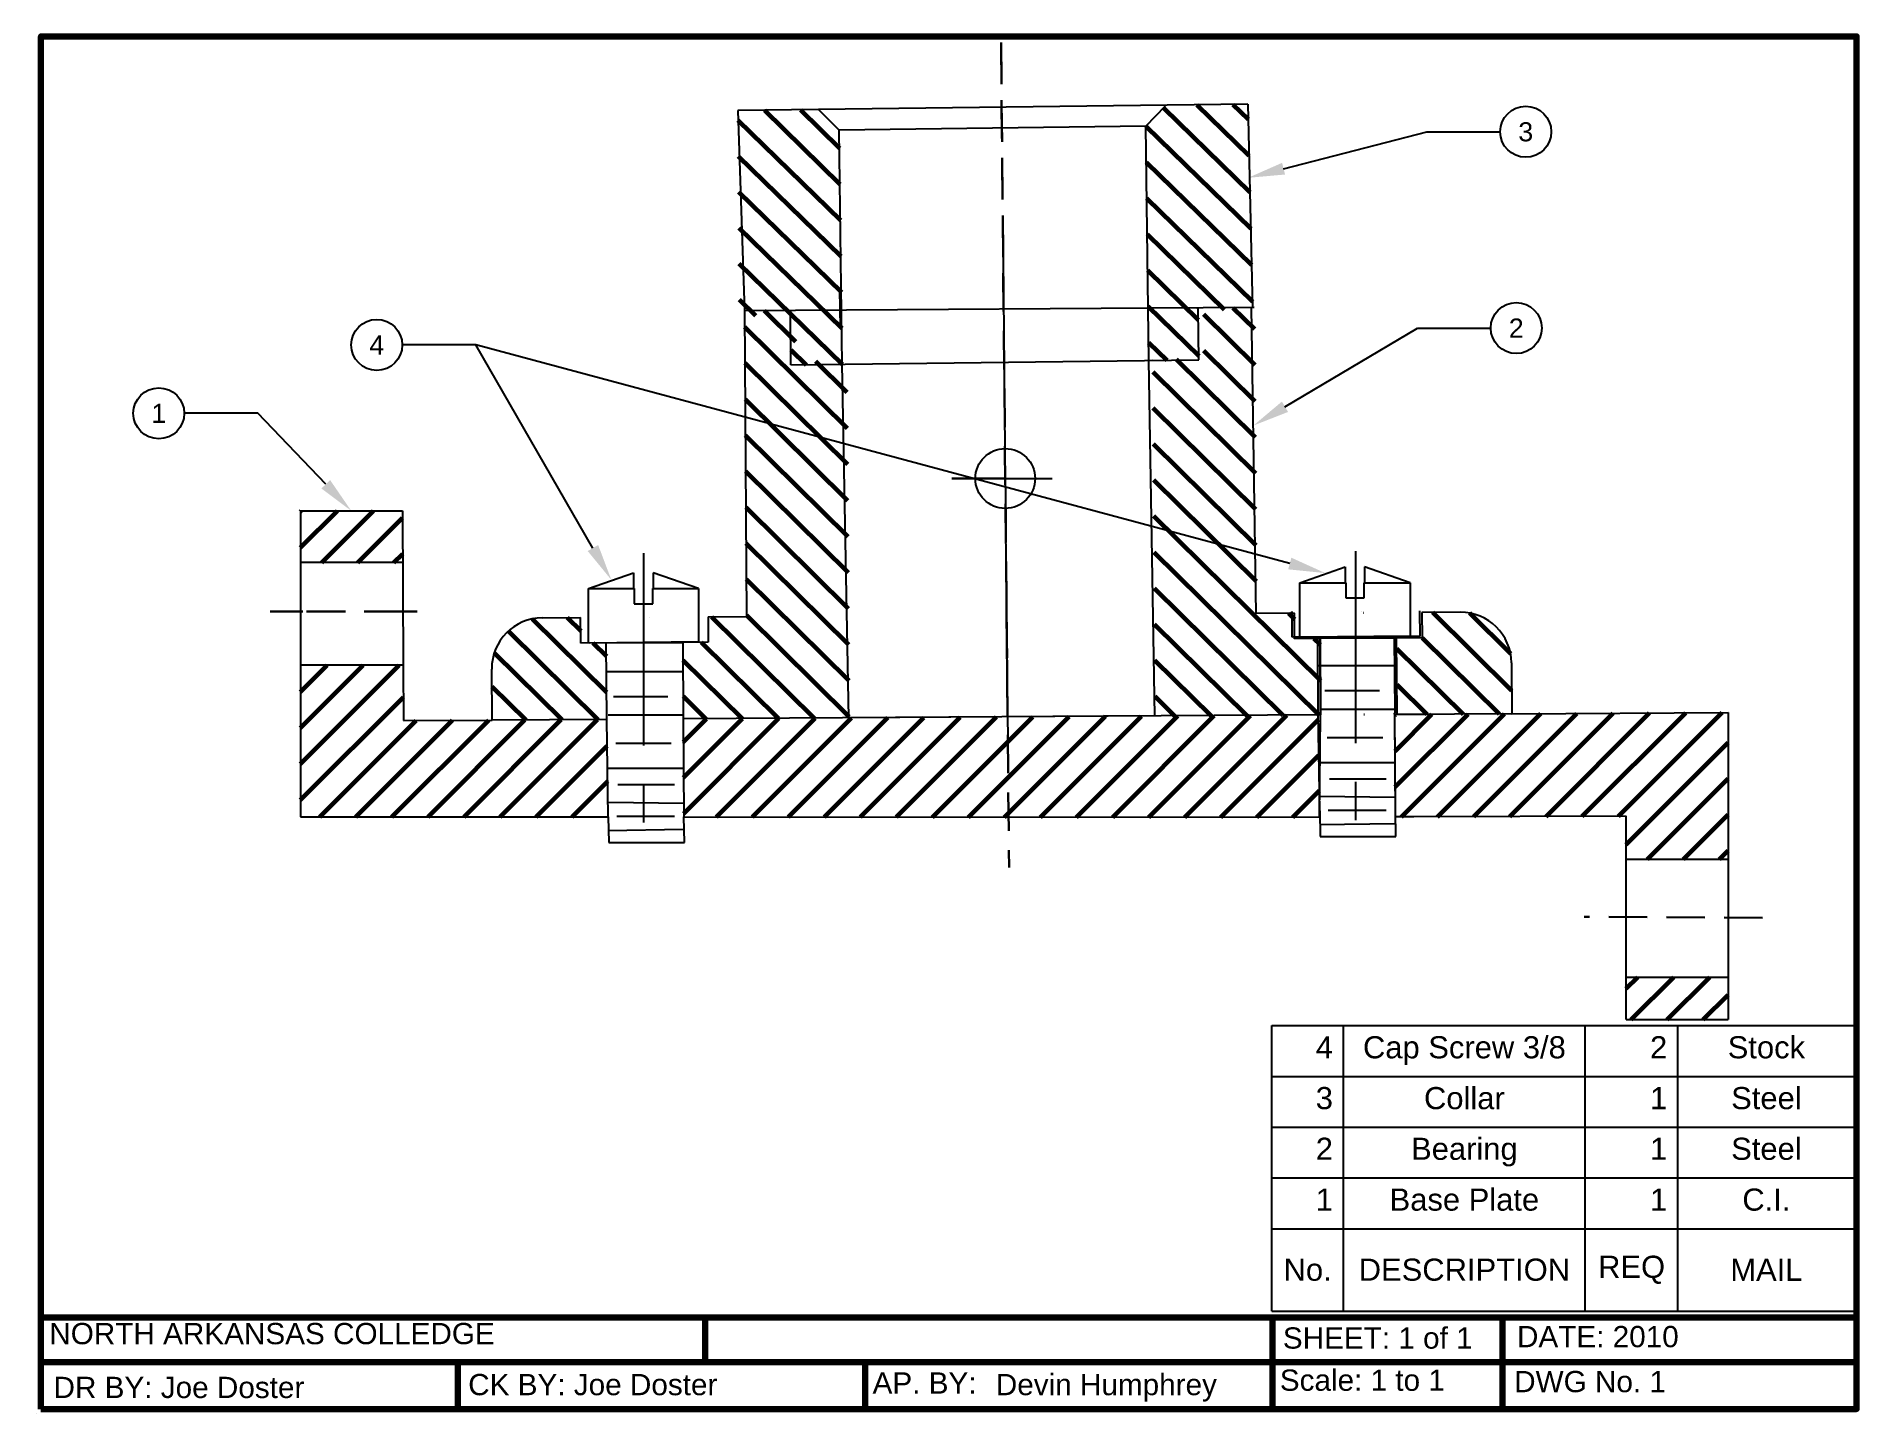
# Paper-space layout 'Layout1' of a CAD drawing. Header units: inches. Extents: x 0.1 to 10.4, y 0.1 to 7.8.
# The model-space entities are those that its viewports show. They can reach past a viewport. Long polylines and large blocks are cut down to what shows.
import ezdxf
from ezdxf import colors
from ezdxf.entities.mleader import LeaderData, LeaderLine
from ezdxf.enums import TextEntityAlignment as Align
from ezdxf.math import Vec2, Vec3

# ---------------------------------------------------------------- set-up
doc = ezdxf.new("R2010")
doc.units = ezdxf.units.IN
doc.header["$MEASUREMENT"] = 0
for name, pattern in [('CENTER', [2, 1.25, -0.25, 0.25, -0.25]), ('HIDDEN', [0.375, 0.25, -0.125]), ('PHANTOM', [2.5, 1.25, -0.25, 0.25, -0.25, 0.25, -0.25])]:
    doc.linetypes.add(name, pattern=pattern)
for name, color, linetype in [('Center lines', 1, 'CENTER'), ('Object Lines', 5, 'Continuous'), ('Ttitle Block lettering', 3, 'Continuous'), ('Viewport', 7, 'Continuous')]:
    doc.layers.add(name, color=color, linetype=linetype)
for name, color, linetype, lineweight in [('Cutting Plane Lines', 252, 'PHANTOM', 60), ('Hidden Lines', 4, 'HIDDEN', 30), ('Title block', 3, 'Continuous', 120)]:
    doc.layers.add(name, color=color, linetype=linetype, lineweight=lineweight)
doc.layers.get('Viewport').off()
doc.styles.get("Standard").update_dxf_attribs({"font": 'ARIAL.TTF'})
pattern_1 = [(315.352, (-1.39735, 9.21037), (0.0878437, 0.0889296), [])]

# ---------------------------------------------------------------- blocks, each defined once
blk = doc.blocks.new('*T19')
at = {"layer": 'Ttitle Block lettering', "color": 0, "linetype": 'ByBlock', "lineweight": -2}
for p, q in [((0, 1.612), (3.293, 1.612)), ((0, 0), (0, 1.612)), ((0.406, 0), (0.406, 1.612)), ((1.77, 0), (1.77, 1.612)), ((2.293, 0), (2.293, 1.612)), ((3.293, 0), (3.293, 1.612)), ((0, 1.325), (3.293, 1.325)), ((0, 1.039), (3.293, 1.039)), ((0, 0.752), (3.293, 0.752)), ((0, 0.465), (3.293, 0.465)), ((0, 0), (3.293, 0))]:
    blk.add_line(p, q, dxfattribs=at)
at = {"layer": 'Ttitle Block lettering', "color": 0, "char_height": 0.125}
for s, insert, width, attachment_point in [('4', (0.346, 1.552), 0.28604, 3), ('Cap Screw 3/8', (1.088, 1.552), 1.24422, 2), ('2', (2.233, 1.552), 0.40249, 3), ('Stock', (2.793, 1.552), 0.88, 2), ('3', (0.346, 1.265), 0.28604, 3), ('Collar', (1.088, 1.265), 1.24422, 2), ('1', (2.233, 1.265), 0.40249, 3), ('Steel', (2.793, 1.265), 0.88, 2), ('2', (0.346, 0.979), 0.28604, 3), ('Bearing', (1.088, 0.979), 1.24422, 2), ('1', (2.233, 0.979), 0.40249, 3), ('Steel', (2.793, 0.979), 0.88, 2), ('1', (0.346, 0.692), 0.28604, 3), ('Base Plate', (1.088, 0.692), 1.24422, 2), ('1', (2.233, 0.692), 0.40249, 3), ('C.I.', (2.793, 0.692), 0.88, 2), ('REQ', (2.032, 0.233), 0.40249, 5), ('No.', (0.203, 0.233), 0.28604, 5), ('DESCRIPTION', (1.088, 0.233), 1.24422, 5), ('MAIL', (2.793, 0.233), 0.88, 5)]:
    blk.add_mtext(s, dxfattribs=dict(at, insert=insert, width=width, attachment_point=attachment_point))
blk = doc.blocks.new('_TagCircle')
at = {"color": 0, "linetype": 'ByBlock', "lineweight": -2}
blk.add_circle((0, 0), 0.125, dxfattribs=at)
at = {"layer": 'Object Lines', "color": 0}
blk.add_attdef('TAGNUMBER', text='', height=0.09375, dxfattribs=at).set_placement((0, -0.046875), align=Align.CENTER)

msp = doc.modelspace()

# ---------------------------------------------------------------- hatches: boundary and pattern name
at = {"layer": 'Cutting Plane Lines'}
h = msp.add_hatch(dxfattribs=at)
h.set_pattern_fill('ANSI31', color=256, angle=-89.27422, style=0)
h.set_pattern_definition([(315.7258, (-1.81892, 11.08514), (0.0872617, 0.0895009), [])])
h.paths.add_polyline_path([(3.0083, 4.895), (3.2541, 4.8982), (3.251, 5.1432), (3.5183, 5.1466), (3.494, 6.1513), (3.0937, 6.1462), (2.9937, 6.0436)])
h.paths.add_polyline_path([(1.0013, 5.1147), (1.2513, 5.1179), (1.2544, 4.8728), (1.5059, 4.876), (1.4914, 6.0246), (1.3888, 6.1246), (0.9942, 6.1196)])
h = msp.add_hatch(dxfattribs=at)
h.set_pattern_fill('ANSI31', color=256, angle=-89.64805, style=0)
h.set_pattern_definition(pattern_1)
h.paths.add_polyline_path([(1.0356, 3.6387), (0.8481, 3.6376), (0.8489, 3.5126), (0.7239, 3.5118), (0.7262, 3.1368), (1.5387, 3.1418), (1.5279, 4.8918), (1.2779, 4.8902), (1.2764, 5.1402), (1.0264, 5.1387)])
h.paths.add_polyline_path([(3.5356, 3.6541), (3.5263, 5.1541), (3.2764, 5.1525), (3.2779, 4.9025), (3.0279, 4.901), (3.0386, 3.151), (3.8511, 3.156), (3.8488, 3.531), (3.7238, 3.5302), (3.7231, 3.6552)])
h = msp.add_hatch(dxfattribs=at)
h.set_pattern_fill('ANSI31', color=256, style=0)
h.paths.add_polyline_path([(-0.65, 4.1566), (-1.15, 4.1566), (-1.15, 3.9035), (-0.649, 3.9035)])
h.paths.add_polyline_path([(0.3512, 3.1345), (-0.2113, 3.1311), (-0.6459, 3.1284), (-0.647, 3.3996), (-1.15, 3.3996), (-1.15, 2.6566), (0.3585, 2.6566)])
h.paths.add_polyline_path([(2.3165, 3.1466), (1.5387, 3.1418), (0.7262, 3.1368), (0.7291, 2.6566), (2.3212, 2.6554)])
h.paths.add_polyline_path([(3.8401, 3.1559), (2.3165, 3.1466), (2.3212, 2.6554), (3.8456, 2.6543), (3.8465, 2.7396)])
h = msp.add_hatch(dxfattribs=at)
h.set_pattern_fill('ANSI31', color=256, angle=-89.64805, style=0)
h.set_pattern_definition(pattern_1)
h.paths.add_polyline_path([(4.7886, 3.1618), (4.7871, 3.4118, 0.414214), (4.5356, 3.6602), (4.3481, 3.6591), (4.3488, 3.5341), (4.2238, 3.5333), (4.2261, 3.1583)])
h.paths.add_polyline_path([(0.3489, 3.5095), (0.2239, 3.5087), (0.2231, 3.6337), (0.0356, 3.6326, 0.414214), (-0.2128, 3.3811), (-0.2113, 3.1311), (0.3512, 3.1345)])
h = msp.add_hatch(dxfattribs=at)
h.set_pattern_fill('ANSI31', color=256, style=0)
h.paths.add_polyline_path([(5.85, 3.1683), (4.7886, 3.1618), (4.2261, 3.1583), (4.215, 3.1583), (4.2185, 2.6563), (4.3084, 2.6566), (5.35, 2.66), (5.35, 2.4487), (5.85, 2.4489)])
h.paths.add_polyline_path([(5.85, 1.8705), (5.35, 1.8709), (5.35, 1.662), (5.85, 1.662)])

# ---------------------------------------------------------------- linework, layer by layer
at = {"layer": 'Center lines'}
for p, q in [((2.2946, 5.4007), (2.3165, 3.1466)), ((2.3051, 4.3158), (2.0425, 4.316)), ((2.0425, 4.316), (2.5355, 4.3156)), ((2.3165, 3.1466), (2.3051, 4.3158)), ((0.5315, 3.9493), (0.5315, 2.4571)), ((4.023, 3.96), (4.023, 2.4786)), ((4.0502, 3.6648), (4.0502, 3.6648)), ((4.0502, 3.6648), (4.0502, 3.6648)), ((0.5614, 3.6358), (0.5614, 3.6358)), ((0.5614, 3.6358), (0.5614, 3.6358)), ((2.3164, 3.1466), (2.3174, 3.0469))]:
    msp.add_line(p, q, dxfattribs=at)
at = {"layer": 'Cutting Plane Lines'}
msp.add_line((1.5029, 4.7463), (1.5029, 4.7463), dxfattribs=at)
at = {"layer": 'Hidden Lines'}
for p, q in [((2.2946, 5.4007), (2.2844, 6.454)), ((3.0279, 4.901), (3.0279, 4.901)), ((-0.647, 3.663), (-1.1397, 3.663)), ((-0.65, 3.663), (-0.647, 3.663)), ((-0.65, 3.663), (-0.647, 3.663)), ((4.0637, 3.1587), (4.0664, 3.1587)), ((4.2261, 3.1583), (4.2261, 3.1583)), ((4.2261, 3.1583), (4.2261, 3.1583))]:
    msp.add_line(p, q, dxfattribs=at)
at = {"layer": 'Hidden Lines', "color": 1}
for p, q in [((2.2844, 6.454), (2.3236, 2.4087)), ((-1.1397, 3.663), (-1.3001, 3.663)), ((-0.65, 3.663), (-1.1397, 3.663)), ((-0.647, 3.663), (-0.5782, 3.663)), ((6.0184, 2.162), (5.1441, 2.166))]:
    msp.add_line(p, q, dxfattribs=at)
at = {"layer": 'Object Lines'}
for p, q in [((3.494, 6.1513), (0.9942, 6.1196)), ((0.9942, 6.1196), (1.0264, 5.1387)), ((1.4914, 6.0246), (1.3918, 6.1218)), ((2.9937, 6.0436), (3.0908, 6.1433)), ((3.494, 6.1513), (3.5181, 5.1515)), ((2.9937, 6.0436), (1.4914, 6.0246)), ((1.5059, 4.876), (1.4914, 6.0246)), ((3.0083, 4.895), (2.9937, 6.0436)), ((1.4971, 5.0558), (1.4936, 5.242)), ((3.5263, 5.1541), (1.0264, 5.1387)), ((1.0264, 5.1387), (1.0356, 3.6387)), ((1.2513, 5.1179), (1.2547, 5.1406)), ((1.2544, 4.8728), (1.2513, 5.1179)), ((1.2513, 5.1179), (1.2513, 5.1179)), ((3.251, 5.1432), (3.2497, 5.1504)), ((3.2541, 4.8982), (3.251, 5.1432)), ((3.5356, 3.6541), (3.5128, 5.1528)), ((1.2544, 4.8728), (3.2541, 4.8982)), ((1.5387, 3.1418), (1.5059, 4.876)), ((3.0386, 3.151), (3.0083, 4.895)), ((-1.15, 4.1566), (-1.15, 2.6566)), ((-1.15, 4.1566), (-0.65, 4.1566)), ((-0.65, 4.1566), (-0.647, 3.3996)), ((-0.65, 3.9035), (-1.1511, 3.9035)), ((0.2612, 3.7757), (0.4823, 3.8531)), ((0.4823, 3.8531), (0.4823, 3.7765)), ((0.801, 3.7757), (0.5782, 3.8531)), ((0.5782, 3.8531), (0.5782, 3.7765)), ((3.75, 3.8047), (3.9711, 3.8821)), ((3.9711, 3.8821), (3.9711, 3.8055)), ((4.2898, 3.8047), (4.067, 3.8821)), ((4.067, 3.8821), (4.067, 3.8055)), ((0.2612, 3.5087), (0.2612, 3.7757)), ((0.2612, 3.7757), (0.4856, 3.7757)), ((0.4856, 3.7757), (0.4856, 3.701)), ((0.5765, 3.701), (0.5765, 3.7757)), ((0.5765, 3.7757), (0.801, 3.7757)), ((0.801, 3.7757), (0.801, 3.5141)), ((3.75, 3.5377), (3.75, 3.8047)), ((3.75, 3.8047), (3.9744, 3.8047)), ((3.9744, 3.8047), (3.9744, 3.7299)), ((4.0653, 3.7299), (4.0653, 3.8047)), ((4.0653, 3.8047), (4.2898, 3.8047)), ((4.2898, 3.8047), (4.2898, 3.543)), ((0.4856, 3.701), (0.5765, 3.701)), ((3.7127, 3.5377), (3.7119, 3.6627)), ((3.9744, 3.7299), (4.0653, 3.7299)), ((4.3369, 3.6665), (4.3377, 3.5415)), ((4.5356, 3.6602), (4.3481, 3.6591)), ((0.0356, 3.6326), (0.2231, 3.6337)), ((0.2239, 3.5087), (0.2231, 3.6337)), ((0.8481, 3.6376), (1.0356, 3.6387)), ((0.8481, 3.6376), (0.8489, 3.5126)), ((3.7231, 3.6552), (3.5356, 3.6541)), ((3.7238, 3.5302), (3.7231, 3.6552)), ((4.0606, 3.6573), (4.0618, 3.6573)), ((4.0618, 3.6573), (4.0606, 3.6573)), ((4.3481, 3.6591), (4.3488, 3.5341)), ((0.7239, 3.5118), (0.2239, 3.5087)), ((0.801, 3.5141), (0.2665, 3.5087)), ((0.3489, 3.5095), (0.7239, 3.5118)), ((0.3512, 3.1345), (0.3489, 3.5095)), ((0.8489, 3.5126), (0.7239, 3.5118)), ((0.7239, 3.5118), (0.7262, 3.1368)), ((4.2127, 3.5408), (3.7127, 3.5377)), ((3.8488, 3.531), (3.7238, 3.5302)), ((4.2898, 3.543), (3.7553, 3.5377)), ((3.8377, 3.5385), (4.2127, 3.5408)), ((3.84, 3.1635), (3.8377, 3.5385)), ((4.2238, 3.5333), (3.8488, 3.531)), ((3.8488, 3.531), (3.8511, 3.156)), ((3.8511, 3.156), (3.8488, 3.531)), ((4.3377, 3.5415), (4.2127, 3.5408)), ((4.2127, 3.5408), (4.215, 3.1658)), ((4.3488, 3.5341), (4.2238, 3.5333)), ((4.2261, 3.1583), (4.2238, 3.5333)), ((-0.65, 3.3996), (-1.15, 3.3996)), ((-0.647, 3.3996), (-0.6459, 3.1284)), ((3.8408, 3.3988), (4.2096, 3.3988)), ((4.7871, 3.4118), (4.7886, 3.1618)), ((-0.2113, 3.1311), (-0.2128, 3.3811)), ((0.352, 3.3699), (0.7208, 3.3699)), ((0.3841, 3.247), (0.6513, 3.247)), ((3.8729, 3.276), (4.1401, 3.276)), ((-0.6459, 3.1284), (-0.2113, 3.1311)), ((0.3512, 3.1345), (-0.2113, 3.1311)), ((0.3585, 2.6566), (0.3512, 3.1345)), ((0.3574, 3.1562), (0.7261, 3.1562)), ((3.8511, 3.156), (0.7262, 3.1368)), ((0.7262, 3.1368), (0.7291, 2.6566)), ((3.0386, 3.151), (1.5387, 3.1418)), ((3.8473, 2.6856), (3.84, 3.1635)), ((3.8456, 2.6543), (3.8511, 3.156)), ((3.8462, 3.1852), (4.2149, 3.1852)), ((4.0664, 3.1573), (4.0637, 3.1573)), ((4.2179, 2.6856), (4.215, 3.1658)), ((4.215, 3.1583), (4.3857, 3.1593)), ((4.2261, 3.1583), (4.215, 3.1583)), ((4.2185, 2.6563), (4.215, 3.1583)), ((4.7886, 3.1618), (4.2261, 3.1583)), ((4.7886, 3.1618), (5.85, 3.1683)), ((5.85, 3.1683), (5.85, 1.662)), ((3.8836, 3.0463), (4.1561, 3.0463)), ((0.3948, 3.0174), (0.6673, 3.0174)), ((0.3574, 2.8946), (0.7261, 2.8946)), ((3.8462, 2.9235), (4.2149, 2.9235)), ((0.4055, 2.8144), (0.6834, 2.8144)), ((3.8943, 2.8434), (4.1722, 2.8434)), ((0.3574, 2.7289), (0.7287, 2.7236)), ((3.8462, 2.7579), (4.2175, 2.7526)), ((3.8473, 2.6856), (3.8493, 2.5604)), ((3.8889, 2.6885), (4.1722, 2.6885)), ((4.2203, 2.5603), (4.2179, 2.6856)), ((-1.15, 2.6566), (0.3585, 2.6566)), ((0.3574, 2.5901), (0.7261, 2.5955)), ((0.3585, 2.6566), (0.3605, 2.5314)), ((0.4001, 2.6596), (0.6834, 2.6596)), ((0.7291, 2.6566), (3.8456, 2.6543)), ((0.7315, 2.5314), (0.7291, 2.6566)), ((3.8462, 2.6191), (4.2149, 2.6244)), ((4.3084, 2.6566), (4.2185, 2.6563)), ((5.35, 2.66), (4.3084, 2.6566)), ((5.35, 2.4487), (5.35, 2.66)), ((0.3605, 2.5314), (0.7315, 2.5314)), ((3.8493, 2.5604), (4.2203, 2.5603)), ((5.35, 2.4487), (5.85, 2.4489)), ((5.35, 1.662), (5.35, 2.4487)), ((5.35, 1.8709), (5.8513, 1.8705)), ((5.35, 1.662), (5.85, 1.662))]:
    msp.add_line(p, q, dxfattribs=at)
msp.add_circle((2.3051, 4.3158), 0.1465, dxfattribs=at)
for centre, start, end in [((4.5371, 3.4102), 0.35195, 90.35195), ((0.0371, 3.3826), 90.35195, 180.35195)]:
    msp.add_arc(centre, 0.25, start, end, dxfattribs=at)

# ---------------------------------------------------------------- leaders
ml = msp.add_multileader_block('Standard', dxfattribs=at)
ml.set_content('_TagCircle', color=256)
ml.set_attribute('TAGNUMBER', '3', width=0)
ml.set_leader_properties()
ml.build(insert=Vec2(0, 0))
ml.multileader.update_dxf_attribs({"dogleg_length": 0.36, "arrow_head_size": 0.18})
ctx = ml.context
ctx.base_point, ctx.char_height, ctx.arrow_head_size, ctx.landing_gap_size, ctx.plane_origin = Vec3(4.7323, 6.0159), 0.18, 0.18, 0.09, Vec3(3.4955, 5.7902)
notes = []
notes.append((ctx, [(0, (1, 1, 0), (4.3723, 6.0159), (1, 0), 0.36, [(0, [(3.4955, 5.7902)], 0, [])])]))
ctx.block.insert = Vec3(4.8573, 6.0159)
ml = msp.add_multileader_block('Standard', dxfattribs=at)
ml.set_content('_TagCircle', color=256)
ml.set_attribute('TAGNUMBER', '2', width=0)
ml.set_leader_properties()
ml.build(insert=Vec2(0, 0))
ml.multileader.update_dxf_attribs({"dogleg_length": 0.36, "arrow_head_size": 0.18})
ctx = ml.context
ctx.base_point, ctx.char_height, ctx.arrow_head_size, ctx.landing_gap_size, ctx.plane_origin = Vec3(4.6858, 5.0535), 0.18, 0.18, 0.09, Vec3(3.522, 4.5755)
notes.append((ctx, [(0, (1, 1, 0), (4.3258, 5.0535), (1, 0), 0.36, [(0, [(3.522, 4.5755)], 0, [])])]))
ctx.block.insert = Vec3(4.8108, 5.0535)
ml = msp.add_multileader_block('Standard', dxfattribs=at)
ml.set_content('_TagCircle', color=256)
ml.set_attribute('TAGNUMBER', '4', width=0)
ml.set_leader_properties()
ml.build(insert=Vec2(0, 0))
ml.multileader.update_dxf_attribs({"dogleg_length": 0.36, "arrow_head_size": 0.18})
ctx = ml.context
ctx.base_point, ctx.char_height, ctx.arrow_head_size, ctx.landing_gap_size, ctx.plane_origin = Vec3(-0.9016, 4.9706), 0.18, 0.18, 0.09, Vec3(0.3734, 3.8188)
notes.append((ctx, [(0, (1, 1, 0), (-0.2916, 4.9706), (-1, 0), 0.36, [(0, [(0.3734, 3.8188)], 0, [])])]))
ctx.block.insert = Vec3(-0.7766, 4.9706)
ml = msp.add_multileader_block('Standard', dxfattribs=at)
ml.set_content('_TagCircle', color=256)
ml.set_attribute('TAGNUMBER', '4', width=0)
ml.set_leader_properties()
ml.build(insert=Vec2(0, 0))
ml.multileader.update_dxf_attribs({"dogleg_length": 0.36, "arrow_head_size": 0.18})
ctx = ml.context
ctx.base_point, ctx.char_height, ctx.arrow_head_size, ctx.landing_gap_size, ctx.plane_origin = Vec3(-0.9016, 4.9706), 0.18, 0.18, 0.09, Vec3(3.8741, 3.852)
notes.append((ctx, [(0, (1, 1, 0), (-0.2916, 4.9706), (-1, 0), 0.36, [(0, [(3.8741, 3.852)], 0, [])])]))
ctx.block.insert = Vec3(-0.7766, 4.9706)
ml = msp.add_multileader_block('Standard', dxfattribs=at)
ml.set_content('_TagCircle', color=256)
ml.set_attribute('TAGNUMBER', '1', width=0)
ml.set_leader_properties()
ml.build(insert=Vec2(0, 0))
ml.multileader.update_dxf_attribs({"dogleg_length": 0.36, "arrow_head_size": 0.18})
ctx = ml.context
ctx.base_point, ctx.char_height, ctx.arrow_head_size, ctx.landing_gap_size, ctx.plane_origin = Vec3(-1.9704, 4.6353), 0.18, 0.18, 0.09, Vec3(-0.902, 4.1574)
notes.append((ctx, [(0, (1, 1, 0), (-1.3604, 4.6353), (-1, 0), 0.36, [(0, [(-0.902, 4.1574)], 0, [])])]))
ctx.block.insert = Vec3(-1.8454, 4.6353)
for ctx, leaders in notes:
    for number, flags, end, landing, length, lines in leaders:
        leader = LeaderData()
        leader.index, (leader.has_last_leader_line, leader.has_dogleg_vector, leader.attachment_direction) = number, flags
        leader.last_leader_point, leader.dogleg_vector, leader.dogleg_length = Vec3(end), Vec3(landing), length
        for number, points, colour, breaks in lines:
            line = LeaderLine()
            line.index, line.vertices, line.color, line.breaks = number, Vec3.list(points), colors.encode_raw_color(colour), breaks
            leader.lines.append(line)
        ctx.leaders.append(leader)

psp = doc.layouts.get("Layout1")

# ---------------------------------------------------------------- linework, layer by layer
at = {"layer": 'Title block'}
for p, q in [((0.114, 0.093), (0.114, 0.61)), ((0.114, 0.61), (10.364, 0.61)), ((0.114, 0.61), (3.864, 0.61)), ((3.864, 0.61), (3.864, 0.357)), ((7.067, 0.357), (7.067, 0.61)), ((8.365, 0.357), (8.365, 0.61)), ((0.115, 0.357), (10.364, 0.357)), ((2.468, 0.357), (2.468, 0.093)), ((4.768, 0.357), (4.768, 0.093)), ((7.067, 0.357), (7.067, 0.093)), ((8.365, 0.357), (8.365, 0.093)), ((0.114, 0.093), (2.456, 0.093))]:
    psp.add_line(p, q, dxfattribs=at)
for points in [[(0.114, 0.093), (10.364, 0.093), (10.364, 7.843), (0.114, 7.843)], [(0.088, 0.067), (0.088, 0.067), (0.088, 0.067), (0.088, 0.067)]]:
    psp.add_lwpolyline(points, close=True, dxfattribs=at)

# ---------------------------------------------------------------- block references
psp.add_blockref('*T19', (7.062, 0.646))

# ---------------------------------------------------------------- texts
for s, p in [('NORTH ARKANSAS COLLEDGE', (0.161, 0.459)), ('SHEET: 1 of 1', (7.125, 0.434)), ('DATE: 2010', (8.447, 0.442)), ('Scale: 1 to 1', (7.108, 0.196)), ('DWG No. 1', (8.431, 0.188)), ('DR BY: Joe Doster', (0.185, 0.155)), ('CK BY: Joe Doster', (2.526, 0.171)), ('AP. BY:', (4.809, 0.18)), (' Devin Humphrey', (5.458, 0.171))]:
    psp.add_text(s, height=0.12, dxfattribs=at).set_placement(p)

# ---------------------------------------------------------------- viewports
at = {"layer": 'Viewport'}
psp.add_viewport(center=(5.234, 5.05), size=(10.24, 5.58544), view_center_point=(2.0237, 4.0578), view_height=4.851234, dxfattribs=at)

doc.saveas('drawing.dxf')
